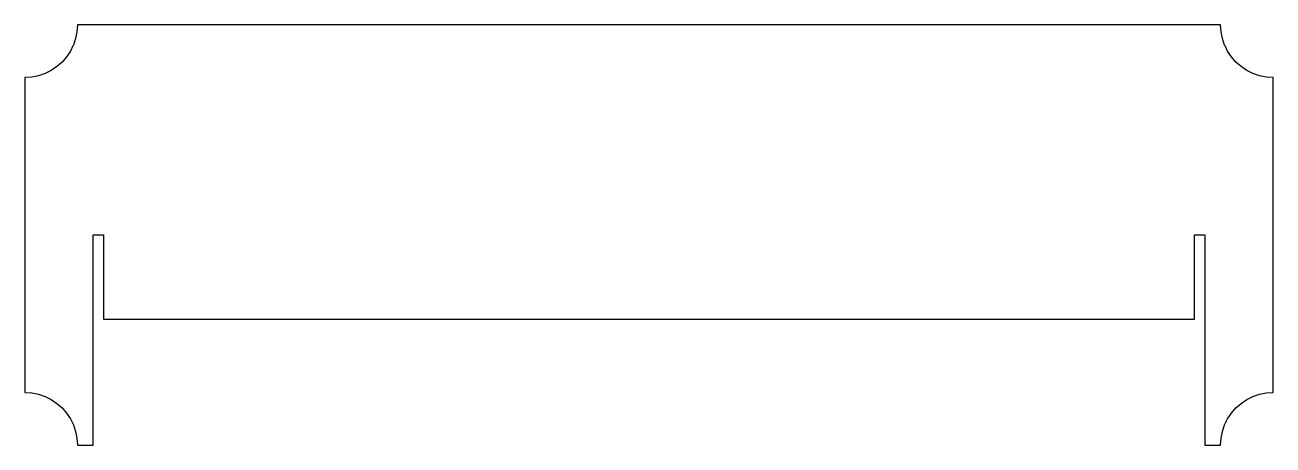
# Model space of a CAD drawing. Header units: millimetres. Extents: x 63556 to 64151, y 38774 to 38974.
import ezdxf

# ---------------------------------------------------------------- set-up
doc = ezdxf.new("R2010")
doc.units = ezdxf.units.MM
doc.layers.add('Layer4', color=41, linetype='Continuous')

msp = doc.modelspace()

# ---------------------------------------------------------------- linework, layer by layer
at = {"layer": 'Layer4'}
msp.add_lwpolyline([(64150.98, 38938.38), (64150.98, 38948.76), (64147.72, 38948.97), (64144.51, 38949.61), (64141.42, 38950.66), (64138.48, 38952.11), (64135.76, 38953.92), (64133.31, 38956.08), (64131.15, 38958.54), (64129.33, 38961.26), (64128.1, 38963.76), (64127.89, 38964.19), (64126.83, 38967.29), (64126.2, 38970.5), (64125.98, 38973.76), (63580.98, 38973.76), (63580.77, 38970.5), (63580.13, 38967.29), (63579.08, 38964.19), (63578.87, 38963.76), (63577.63, 38961.26), (63575.98, 38958.79), (63575.82, 38958.54), (63573.66, 38956.08), (63571.2, 38953.92), (63568.48, 38952.11), (63565.55, 38950.66), (63562.45, 38949.61), (63559.25, 38948.97), (63555.98, 38948.76), (63555.98, 38938.38), (63555.98, 38798.76), (63559.25, 38798.54), (63562.45, 38797.91), (63565.55, 38796.86), (63568.48, 38795.41), (63571.2, 38793.59), (63573.66, 38791.44), (63575.82, 38788.98), (63577.63, 38786.26), (63579.08, 38783.33), (63580.13, 38780.23), (63580.77, 38777.02), (63580.98, 38773.76), (63588.48, 38773.76), (63588.48, 38873.76), (63593.48, 38873.76), (63593.48, 38833.76), (64113.48, 38833.76), (64113.48, 38873.76), (64118.48, 38873.76), (64118.48, 38773.76), (64125.98, 38773.76), (64126.2, 38777.02), (64126.83, 38780.23), (64127.89, 38783.33), (64129.33, 38786.26), (64130.98, 38788.73), (64131.15, 38788.98), (64133.31, 38791.44), (64135.76, 38793.59), (64138.48, 38795.41), (64141.42, 38796.86), (64144.51, 38797.91), (64147.72, 38798.54), (64150.98, 38798.76)], close=True, dxfattribs=at)

doc.saveas('drawing.dxf')
